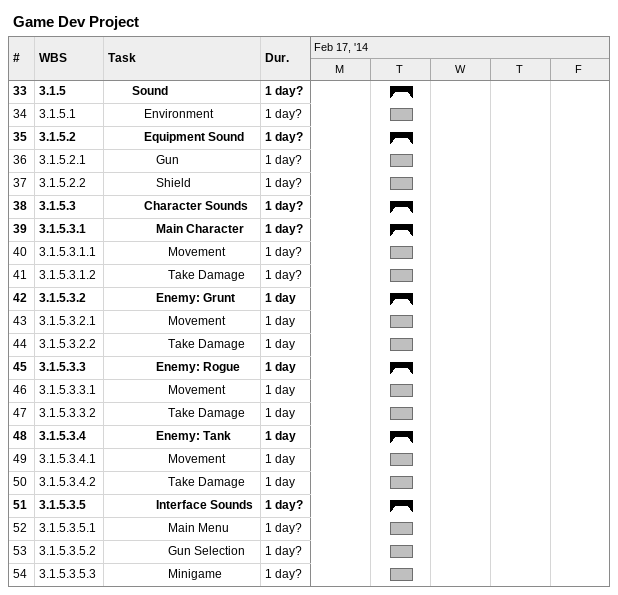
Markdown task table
Game Dev Project

| ID | WBS | Task | Duration | Start | Finish |
|---|---|---|---|---|---|
| 33 | 3.1.5 | **Sound** | 1d? | 2014-02-18 | 2014-02-18 |
| 34 | 3.1.5.1 | Environment | 1d? | 2014-02-18 | 2014-02-18 |
| 35 | 3.1.5.2 | **Equipment Sound** | 1d? | 2014-02-18 | 2014-02-18 |
| 36 | 3.1.5.2.1 | Gun | 1d? | 2014-02-18 | 2014-02-18 |
| 37 | 3.1.5.2.2 | Shield | 1d? | 2014-02-18 | 2014-02-18 |
| 38 | 3.1.5.3 | **Character Sounds** | 1d? | 2014-02-18 | 2014-02-18 |
| 39 | 3.1.5.3.1 | **Main Character** | 1d? | 2014-02-18 | 2014-02-18 |
| 40 | 3.1.5.3.1.1 | Movement | 1d? | 2014-02-18 | 2014-02-18 |
| 41 | 3.1.5.3.1.2 | Take Damage | 1d? | 2014-02-18 | 2014-02-18 |
| 42 | 3.1.5.3.2 | **Enemy: Grunt** | 1d | 2014-02-18 | 2014-02-18 |
| 43 | 3.1.5.3.2.1 | Movement | 1d | 2014-02-18 | 2014-02-18 |
| 44 | 3.1.5.3.2.2 | Take Damage | 1d | 2014-02-18 | 2014-02-18 |
| 45 | 3.1.5.3.3 | **Enemy: Rogue** | 1d | 2014-02-18 | 2014-02-18 |
| 46 | 3.1.5.3.3.1 | Movement | 1d | 2014-02-18 | 2014-02-18 |
| 47 | 3.1.5.3.3.2 | Take Damage | 1d | 2014-02-18 | 2014-02-18 |
| 48 | 3.1.5.3.4 | **Enemy: Tank** | 1d | 2014-02-18 | 2014-02-18 |
| 49 | 3.1.5.3.4.1 | Movement | 1d | 2014-02-18 | 2014-02-18 |
| 50 | 3.1.5.3.4.2 | Take Damage | 1d | 2014-02-18 | 2014-02-18 |
| 51 | 3.1.5.3.5 | **Interface Sounds** | 1d? | 2014-02-18 | 2014-02-18 |
| 52 | 3.1.5.3.5.1 | Main Menu | 1d? | 2014-02-18 | 2014-02-18 |
| 53 | 3.1.5.3.5.2 | Gun Selection | 1d? | 2014-02-18 | 2014-02-18 |
| 54 | 3.1.5.3.5.3 | Minigame | 1d? | 2014-02-18 | 2014-02-18 |
